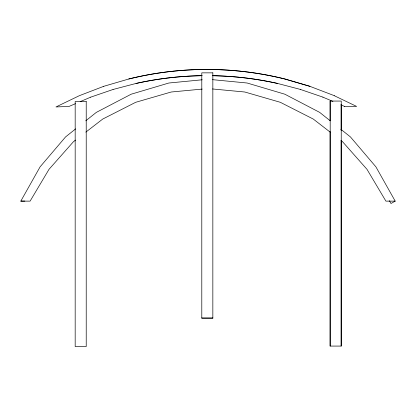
<?xml version="1.0" encoding="UTF-8"?>
<svg xmlns="http://www.w3.org/2000/svg" width="416" height="416" viewBox="0 0 416 416"><rect width="100%" height="100%" fill="white"/><g stroke="black" fill="none" stroke-linecap="round" stroke-linejoin="round"><path stroke-width="0.62" d="M75.546 140.078L73.492 141.664L48.994 169.348L30.103 201.126L20.8 201.126L40.087 166.858L65.572 136.916L75.65 128.877M85.727 120.838L96.309 112.393L131.17 94.203L168.86 83.013L202.228 79.794M85.805 132.142L102.736 119.049L135.689 102.3L171.194 92.009L202.186 89.086M340.855 129.277L350.428 136.916L375.913 166.858L395.2 201.126L390.978 203.497L389.397 200.689M75.494 103.667L69.046 106.428L55.983 106.948L79.373 95.67L103.709 86.33M80.174 101.66L90.714 97.146M90.704 97.146L113.084 89.471M103.693 86.33L128.814 78.988A323.669 323.669 0 0 1 206.84 69.462A323.669 323.669 0 0 1 284.866 78.988L309.972 86.33M113.064 89.471L136.022 83.455A325.208 325.208 0 0 1 201.692 75.702M20.8 201.126L24.825 201.084M344.521 106.428L356.626 106.428L334.204 95.67M395.2 201.126L385.897 201.126L367.006 169.348L342.508 141.664L340.969 140.473M201.796 317.871L212.841 317.871M212.519 88.967L244.806 92.009L280.311 102.3L313.264 119.049L330.71 132.538M212.493 79.669L247.14 83.013L284.83 94.203L319.691 112.393L330.273 120.838M300.596 89.471L277.576 83.455A324.969 324.969 0 0 0 212.571 75.712M300.503 89.471L322.967 97.146M334.308 95.67L309.873 86.33L284.783 78.988A323.43 323.43 0 0 0 206.783 69.462A323.43 323.43 0 0 0 128.783 78.988M322.863 97.146L332.92 101.41M341.011 104.926L344.63 106.428M341.136 104.307L341.136 130.302M341.136 140.702L341.136 346.076M330.19 101.057L330.19 346.076M330.086 120.552L330.086 101.057L341.234 101.057L341.234 346.076L330.086 346.076L330.086 131.602M135.996 83.465A324.969 324.969 0 0 1 202.28 75.691M212.633 75.712A325.208 325.208 0 0 1 277.654 83.465M212.841 72.852L201.796 72.852L201.796 318.375L212.841 318.375L212.841 72.852M86.221 101.52L75.176 101.52L75.176 346.538L86.221 346.538L86.221 101.52"/></g></svg>
